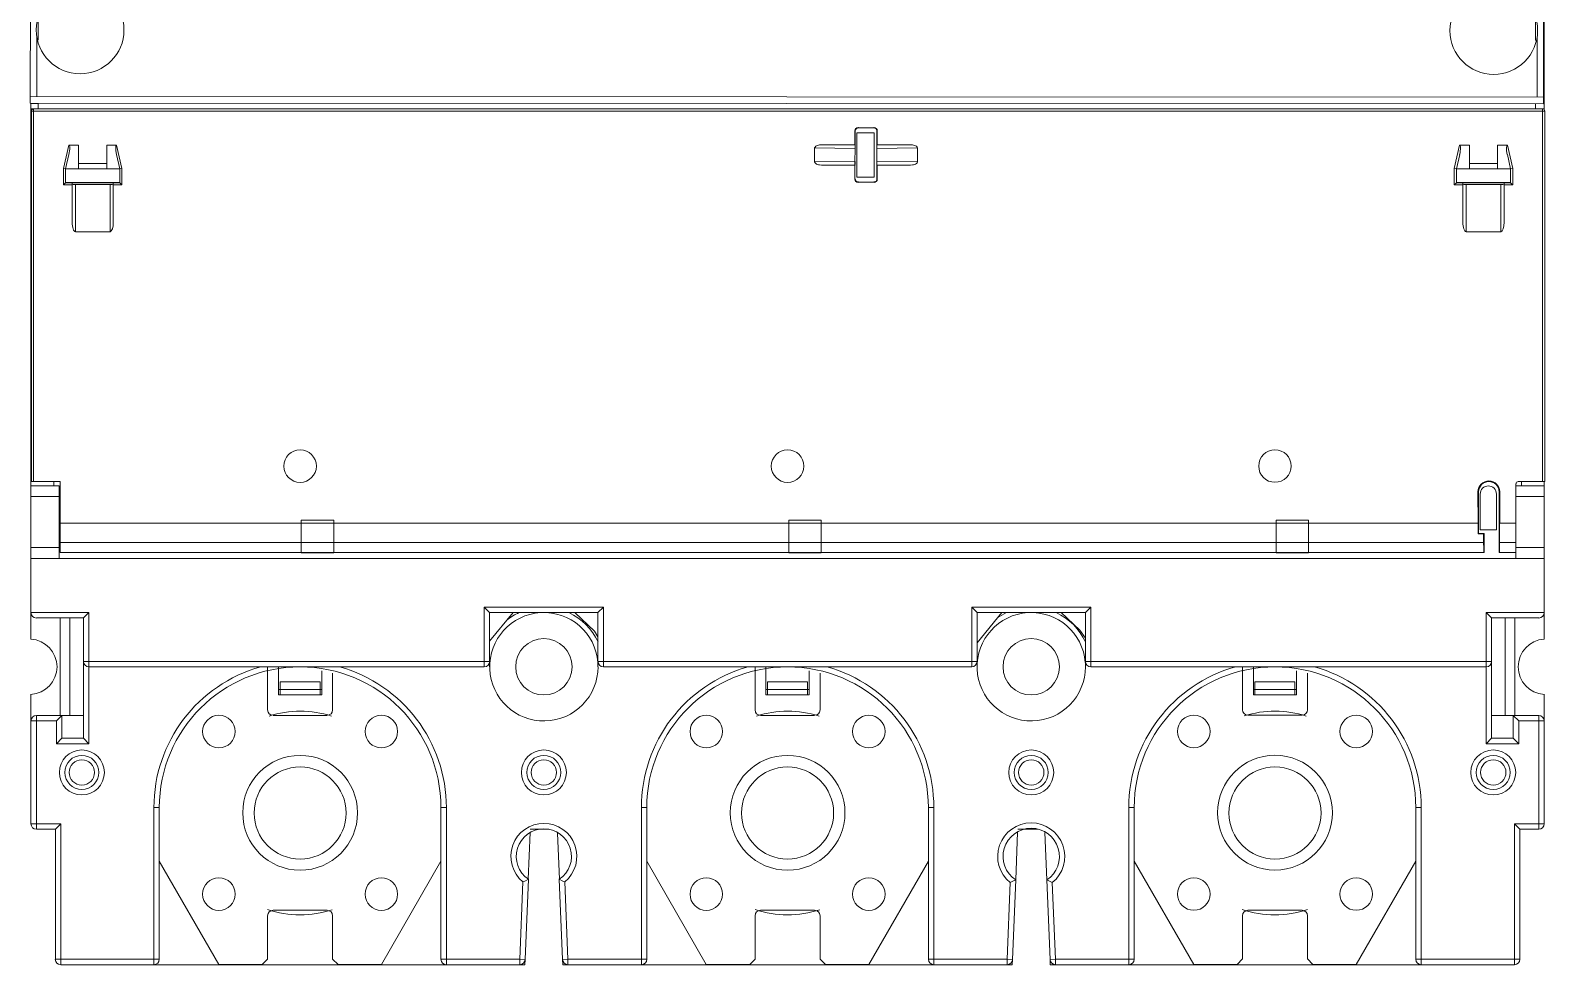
# Model space of a CAD drawing. Header units: millimetres. Extents: x -6000 to 26000, y -6000 to 26000.
# Drawn here: x 125.52 to 144.97, y -4436.06 to -4424.06 of the extents above; entities that cross this region are included whole.
import ezdxf

# ---------------------------------------------------------------- set-up
doc = ezdxf.new("R2010")
doc.units = ezdxf.units.MM
doc.header["$MEASUREMENT"] = 0
doc.layers.add('Чертеж и Рисунок_Ном._пера__7', color=7, linetype='Continuous', lineweight=15)

msp = doc.modelspace()

# ---------------------------------------------------------------- linework, layer by layer
at = {"layer": 'Чертеж и Рисунок_Ном._пера__7', "color": 7, "linetype": 'Continuous', "lineweight": 15}
for p, q in [((125.518, -4424.996), (125.527, -4405.153)), ((144.95, -4425.004), (144.959, -4405.162)), ((144.959, -4425.078), (144.959, -4405.892)), ((125.621, -4424.187), (125.621, -4423.927)), ((144.849, -4423.938), (144.849, -4424.192)), ((125.602, -4424.145), (125.601, -4424.913)), ((144.867, -4424.921), (144.867, -4424.154)), ((125.518, -4424.912), (144.95, -4424.921)), ((125.518, -4424.996), (144.95, -4425.004)), ((125.527, -4431.879), (125.527, -4425)), ((125.527, -4425), (125.621, -4425)), ((125.527, -4425.07), (144.959, -4425.07)), ((125.533, -4429.855), (125.533, -4425.098)), ((144.966, -4425.098), (125.533, -4425.098)), ((125.561, -4425.07), (125.561, -4429.855)), ((125.621, -4425.07), (125.621, -4424.996)), ((144.849, -4425.004), (144.849, -4425.07)), ((144.938, -4429.855), (144.938, -4425.07)), ((144.966, -4425.098), (144.966, -4429.855)), ((136.107, -4425.35), (136.112, -4425.355)), ((136.107, -4425.35), (136.107, -4425.531)), ((136.107, -4425.972), (136.112, -4425.355)), ((136.349, -4425.313), (136.149, -4425.308)), ((136.154, -4425.313), (136.149, -4425.308)), ((136.154, -4425.313), (136.349, -4425.313)), ((136.353, -4425.308), (136.349, -4425.313)), ((136.39, -4425.355), (136.395, -4425.35)), ((136.39, -4425.967), (136.39, -4425.355)), ((136.395, -4425.531), (136.395, -4425.35)), ((126.013, -4425.535), (125.944, -4425.837)), ((126.013, -4425.535), (126.139, -4425.535)), ((126.139, -4425.841), (126.139, -4425.535)), ((126.5, -4425.535), (126.5, -4425.841)), ((126.5, -4425.535), (126.626, -4425.535)), ((126.695, -4425.837), (126.626, -4425.535)), ((135.679, -4425.531), (136.107, -4425.531)), ((136.111, -4425.535), (135.679, -4425.531)), ((136.107, -4425.531), (136.111, -4425.535)), ((136.355, -4425.376), (136.133, -4425.376)), ((136.133, -4425.376), (136.133, -4425.946)), ((136.355, -4425.946), (136.355, -4425.376)), ((136.823, -4425.531), (136.391, -4425.535)), ((136.395, -4425.531), (136.391, -4425.535)), ((136.395, -4425.531), (136.823, -4425.531)), ((143.873, -4425.535), (143.804, -4425.837)), ((143.873, -4425.535), (143.999, -4425.535)), ((143.999, -4425.841), (143.999, -4425.535)), ((144.361, -4425.535), (144.487, -4425.535)), ((144.361, -4425.535), (144.361, -4425.841)), ((144.555, -4425.837), (144.487, -4425.535)), ((125.972, -4425.841), (126.013, -4425.657)), ((126.667, -4425.841), (126.625, -4425.657)), ((135.59, -4425.572), (136.112, -4425.577)), ((135.59, -4425.75), (135.59, -4425.572)), ((136.112, -4425.745), (135.59, -4425.75)), ((136.39, -4425.577), (136.912, -4425.572)), ((136.912, -4425.75), (136.39, -4425.745)), ((136.912, -4425.75), (136.912, -4425.572)), ((143.874, -4425.657), (143.832, -4425.841)), ((144.486, -4425.657), (144.528, -4425.841)), ((125.944, -4426.047), (125.944, -4425.837)), ((125.944, -4425.837), (125.972, -4425.841)), ((125.972, -4426.019), (125.972, -4425.841)), ((126.667, -4425.841), (125.972, -4425.841)), ((126.139, -4425.771), (126.5, -4425.771)), ((126.695, -4425.837), (126.667, -4425.841)), ((126.667, -4426.019), (126.667, -4425.841)), ((126.695, -4425.837), (126.695, -4426.047)), ((135.679, -4425.791), (136.111, -4425.787)), ((135.679, -4425.791), (136.107, -4425.791)), ((136.107, -4425.791), (136.111, -4425.787)), ((136.107, -4425.791), (136.107, -4425.972)), ((136.133, -4425.946), (136.355, -4425.946)), ((136.391, -4425.787), (136.823, -4425.791)), ((136.395, -4425.791), (136.391, -4425.787)), ((136.395, -4425.791), (136.823, -4425.791)), ((136.395, -4425.972), (136.395, -4425.791)), ((143.804, -4425.837), (143.832, -4425.841)), ((143.804, -4426.047), (143.804, -4425.837)), ((143.832, -4425.841), (144.528, -4425.841)), ((143.832, -4425.841), (143.832, -4426.019)), ((143.999, -4425.771), (144.361, -4425.771)), ((144.555, -4425.837), (144.528, -4425.841)), ((144.528, -4425.841), (144.528, -4426.019)), ((144.555, -4425.837), (144.555, -4426.047)), ((125.963, -4426.028), (125.944, -4426.047)), ((126.055, -4426.047), (125.944, -4426.047)), ((125.972, -4426.019), (125.963, -4426.028)), ((126.667, -4426.015), (125.972, -4426.015)), ((125.972, -4426.019), (126.055, -4426.019)), ((126.055, -4426.525), (126.055, -4426.019)), ((126.584, -4426.021), (126.055, -4426.021)), ((126.097, -4426.041), (126.097, -4426.647)), ((126.542, -4426.041), (126.097, -4426.041)), ((126.542, -4426.647), (126.542, -4426.041)), ((126.584, -4426.525), (126.584, -4426.019)), ((126.584, -4426.019), (126.667, -4426.019)), ((126.695, -4426.047), (126.584, -4426.047)), ((126.667, -4426.019), (126.695, -4426.047)), ((136.112, -4425.967), (136.107, -4425.972)), ((136.149, -4426.013), (136.154, -4426.009)), ((136.149, -4426.013), (136.353, -4426.013)), ((136.353, -4426.013), (136.154, -4426.009)), ((136.349, -4426.009), (136.353, -4426.013)), ((136.395, -4425.972), (136.39, -4425.967)), ((143.832, -4426.019), (143.804, -4426.047)), ((143.916, -4426.047), (143.804, -4426.047)), ((143.832, -4426.015), (144.528, -4426.015)), ((143.832, -4426.019), (143.916, -4426.019)), ((143.916, -4426.525), (143.916, -4426.019)), ((143.916, -4426.021), (144.444, -4426.021)), ((144.402, -4426.041), (143.957, -4426.041)), ((143.957, -4426.041), (143.957, -4426.647)), ((144.402, -4426.647), (144.402, -4426.041)), ((144.444, -4426.019), (144.528, -4426.019)), ((144.444, -4426.525), (144.444, -4426.019)), ((144.555, -4426.047), (144.444, -4426.047)), ((144.528, -4426.019), (144.536, -4426.028)), ((144.536, -4426.028), (144.555, -4426.047)), ((126.097, -4426.647), (126.542, -4426.647)), ((143.957, -4426.647), (144.402, -4426.647)), ((125.527, -4429.91), (125.888, -4429.91)), ((125.533, -4429.855), (125.902, -4429.855)), ((125.819, -4429.91), (125.819, -4429.855)), ((125.888, -4430.842), (125.888, -4429.91)), ((125.902, -4430.766), (125.902, -4429.855)), ((144.117, -4429.987), (144.109, -4429.986)), ((144.109, -4429.986), (144.11, -4430.39)), ((144.117, -4429.987), (144.117, -4430.522)), ((144.138, -4430.015), (144.138, -4430.474)), ((144.347, -4430.474), (144.347, -4430.015)), ((144.39, -4429.987), (144.382, -4429.987)), ((144.382, -4429.987), (144.382, -4430.762)), ((144.39, -4429.987), (144.39, -4430.39)), ((144.597, -4430.842), (144.597, -4429.883)), ((144.597, -4429.91), (144.959, -4429.91)), ((144.625, -4429.855), (144.966, -4429.855)), ((144.667, -4429.855), (144.667, -4429.91)), ((144.959, -4431.879), (144.959, -4429.855)), ((125.888, -4430.049), (125.527, -4430.049)), ((144.959, -4430.049), (144.597, -4430.049)), ((144.11, -4430.39), (125.902, -4430.39)), ((129.414, -4430.353), (128.997, -4430.353)), ((128.997, -4430.353), (128.997, -4430.77)), ((129.414, -4430.353), (129.414, -4430.77)), ((135.674, -4430.353), (135.257, -4430.353)), ((135.257, -4430.353), (135.257, -4430.77)), ((135.674, -4430.353), (135.674, -4430.77)), ((141.933, -4430.352), (141.516, -4430.352)), ((141.516, -4430.352), (141.516, -4430.769)), ((141.933, -4430.352), (141.933, -4430.769)), ((144.112, -4430.528), (144.112, -4430.39)), ((144.387, -4430.637), (144.387, -4430.39)), ((144.597, -4430.39), (144.39, -4430.39)), ((125.888, -4430.536), (125.902, -4430.536)), ((144.117, -4430.522), (144.112, -4430.528)), ((144.112, -4430.528), (144.181, -4430.528)), ((144.117, -4430.522), (144.187, -4430.522)), ((144.138, -4430.474), (144.347, -4430.474)), ((144.187, -4430.522), (144.181, -4430.528)), ((144.181, -4430.528), (144.181, -4430.637)), ((144.187, -4430.522), (144.187, -4430.762)), ((125.527, -4430.703), (125.888, -4430.703)), ((125.888, -4430.745), (125.902, -4430.745)), ((144.181, -4430.637), (125.902, -4430.637)), ((144.186, -4430.766), (125.902, -4430.766)), ((129.414, -4430.77), (128.997, -4430.77)), ((135.674, -4430.77), (135.257, -4430.77)), ((141.933, -4430.769), (141.516, -4430.769)), ((144.186, -4430.766), (144.187, -4430.762)), ((144.383, -4430.766), (144.382, -4430.762)), ((144.597, -4430.766), (144.383, -4430.766)), ((144.597, -4430.637), (144.387, -4430.637)), ((144.597, -4430.703), (144.959, -4430.703)), ((144.959, -4430.842), (125.527, -4430.842)), ((125.527, -4431.538), (126.271, -4431.538)), ((126.201, -4431.607), (126.271, -4431.538)), ((126.271, -4431.538), (126.271, -4433.221)), ((131.348, -4431.468), (132.878, -4431.468)), ((131.417, -4431.538), (131.348, -4431.468)), ((131.348, -4432.233), (131.348, -4431.468)), ((132.808, -4431.538), (131.417, -4431.538)), ((131.417, -4431.538), (131.417, -4432.233)), ((131.718, -4431.538), (131.417, -4431.905)), ((132.762, -4431.774), (132.512, -4431.538)), ((132.808, -4431.538), (132.878, -4431.468)), ((132.808, -4432.233), (132.808, -4431.538)), ((132.878, -4431.468), (132.878, -4432.233)), ((137.607, -4431.468), (139.137, -4431.468)), ((137.677, -4431.538), (137.607, -4431.468)), ((137.607, -4432.233), (137.607, -4431.468)), ((139.068, -4431.538), (137.677, -4431.538)), ((137.677, -4431.538), (137.677, -4432.233)), ((137.996, -4431.538), (137.677, -4431.927)), ((138.997, -4431.764), (138.758, -4431.538)), ((139.068, -4431.538), (139.137, -4431.468)), ((139.068, -4432.233), (139.068, -4431.538)), ((139.137, -4431.468), (139.137, -4432.233)), ((144.215, -4431.538), (144.959, -4431.538)), ((144.284, -4431.607), (144.215, -4431.538)), ((144.215, -4433.221), (144.215, -4431.538)), ((126.201, -4431.607), (125.596, -4431.607)), ((125.902, -4431.607), (125.902, -4432.859)), ((126.027, -4431.607), (126.027, -4432.859)), ((126.201, -4433.151), (126.201, -4431.607)), ((132.808, -4431.851), (132.762, -4431.774)), ((139.068, -4431.864), (138.997, -4431.764)), ((144.889, -4431.607), (144.284, -4431.607)), ((144.284, -4431.607), (144.284, -4433.151)), ((144.458, -4431.607), (144.458, -4432.859)), ((144.583, -4431.607), (144.583, -4432.859)), ((126.201, -4432.164), (131.417, -4432.164)), ((132.808, -4432.164), (137.677, -4432.164)), ((139.068, -4432.164), (144.284, -4432.164)), ((131.348, -4432.233), (126.271, -4432.233)), ((128.566, -4432.233), (128.566, -4432.787)), ((128.705, -4432.233), (128.705, -4432.595)), ((129.261, -4432.595), (129.261, -4432.287)), ((129.4, -4432.787), (129.4, -4432.315)), ((137.607, -4432.233), (132.878, -4432.233)), ((134.825, -4432.233), (134.825, -4432.787)), ((134.964, -4432.233), (134.964, -4432.595)), ((135.521, -4432.595), (135.521, -4432.287)), ((135.66, -4432.787), (135.66, -4432.315)), ((144.215, -4432.233), (139.137, -4432.233)), ((141.085, -4432.233), (141.085, -4432.786)), ((141.224, -4432.233), (141.224, -4432.595)), ((141.78, -4432.595), (141.78, -4432.287)), ((141.919, -4432.786), (141.919, -4432.315)), ((128.705, -4432.525), (129.261, -4432.525)), ((129.24, -4432.428), (128.726, -4432.428)), ((128.726, -4432.428), (128.726, -4432.595)), ((129.24, -4432.595), (129.24, -4432.428)), ((134.964, -4432.525), (135.521, -4432.525)), ((135.5, -4432.428), (134.985, -4432.428)), ((134.985, -4432.428), (134.985, -4432.595)), ((135.5, -4432.595), (135.5, -4432.428)), ((141.224, -4432.525), (141.78, -4432.525)), ((141.759, -4432.428), (141.245, -4432.428)), ((141.245, -4432.428), (141.245, -4432.595)), ((141.759, -4432.595), (141.759, -4432.428)), ((125.527, -4434.25), (125.527, -4432.587)), ((128.705, -4432.595), (129.261, -4432.595)), ((134.964, -4432.595), (135.521, -4432.595)), ((141.224, -4432.595), (141.78, -4432.595)), ((144.959, -4432.587), (144.959, -4434.25)), ((125.853, -4432.929), (125.527, -4432.929)), ((125.596, -4432.859), (126.201, -4432.859)), ((125.596, -4432.859), (125.596, -4434.32)), ((125.923, -4432.859), (125.853, -4432.929)), ((125.853, -4433.221), (125.853, -4432.929)), ((125.923, -4432.859), (125.923, -4433.151)), ((128.635, -4432.857), (129.331, -4432.857)), ((134.895, -4432.857), (135.59, -4432.857)), ((141.154, -4432.856), (141.85, -4432.856)), ((144.284, -4432.859), (144.889, -4432.859)), ((144.562, -4432.859), (144.632, -4432.929)), ((144.562, -4433.151), (144.562, -4432.859)), ((144.959, -4432.929), (144.632, -4432.929)), ((144.632, -4432.929), (144.632, -4433.221)), ((144.889, -4434.32), (144.889, -4432.859)), ((125.923, -4433.151), (125.853, -4433.221)), ((126.271, -4433.221), (125.853, -4433.221)), ((125.923, -4433.151), (126.201, -4433.151)), ((126.201, -4433.151), (126.271, -4433.221)), ((144.284, -4433.151), (144.215, -4433.221)), ((144.632, -4433.221), (144.215, -4433.221)), ((144.284, -4433.151), (144.562, -4433.151)), ((144.562, -4433.151), (144.632, -4433.221)), ((127.175, -4434.042), (127.105, -4434.042)), ((127.105, -4436.059), (127.105, -4434.042)), ((127.175, -4434.042), (127.175, -4435.989)), ((130.861, -4434.042), (130.791, -4434.042)), ((130.791, -4435.989), (130.791, -4434.042)), ((130.861, -4434.042), (130.861, -4436.059)), ((133.434, -4434.042), (133.365, -4434.042)), ((133.365, -4436.059), (133.365, -4434.042)), ((133.434, -4434.042), (133.434, -4435.989)), ((137.121, -4434.042), (137.051, -4434.042)), ((137.051, -4435.989), (137.051, -4434.042)), ((137.121, -4434.042), (137.121, -4436.059)), ((139.694, -4434.042), (139.624, -4434.042)), ((139.624, -4436.059), (139.624, -4434.042)), ((139.694, -4434.042), (139.694, -4435.989)), ((143.38, -4434.042), (143.31, -4434.042)), ((143.31, -4435.989), (143.31, -4434.042)), ((143.38, -4434.042), (143.38, -4436.059)), ((125.527, -4434.25), (125.909, -4434.25)), ((125.84, -4434.32), (125.909, -4434.25)), ((125.909, -4434.25), (125.909, -4436.059)), ((144.576, -4434.25), (144.959, -4434.25)), ((144.646, -4434.32), (144.576, -4434.25)), ((144.576, -4436.059), (144.576, -4434.25)), ((125.84, -4434.32), (125.596, -4434.32)), ((125.84, -4435.989), (125.84, -4434.32)), ((131.937, -4434.363), (131.913, -4434.962)), ((131.939, -4434.32), (132.176, -4434.32)), ((132.312, -4434.962), (132.289, -4434.368)), ((138.197, -4434.355), (138.173, -4434.97)), ((138.199, -4434.32), (138.459, -4434.32)), ((138.572, -4434.97), (138.548, -4434.36)), ((144.889, -4434.32), (144.646, -4434.32)), ((144.646, -4434.32), (144.646, -4435.989)), ((127.94, -4436.056), (127.175, -4434.731)), ((130.791, -4434.731), (130.026, -4436.056)), ((134.199, -4436.056), (133.434, -4434.731)), ((137.051, -4434.731), (136.286, -4436.056)), ((140.459, -4436.055), (139.694, -4434.73)), ((143.31, -4434.73), (142.545, -4436.055)), ((131.844, -4434.996), (131.803, -4435.989)), ((131.915, -4434.962), (131.872, -4435.992)), ((132.354, -4435.992), (132.311, -4434.962)), ((132.423, -4435.989), (132.382, -4434.996)), ((138.103, -4435.004), (138.062, -4435.989)), ((138.174, -4434.97), (138.132, -4435.992)), ((138.613, -4435.992), (138.571, -4434.97)), ((138.683, -4435.989), (138.642, -4435.004)), ((128.566, -4435.43), (128.566, -4435.986)), ((129.331, -4435.36), (128.635, -4435.36)), ((129.4, -4435.986), (129.4, -4435.43)), ((134.825, -4435.43), (134.825, -4435.986)), ((135.59, -4435.36), (134.895, -4435.36)), ((135.66, -4435.986), (135.66, -4435.43)), ((141.085, -4435.429), (141.085, -4435.985)), ((141.85, -4435.359), (141.154, -4435.359)), ((141.919, -4435.985), (141.919, -4435.429)), ((125.84, -4435.989), (127.175, -4435.989)), ((125.909, -4436.059), (131.869, -4436.059)), ((127.94, -4436.056), (128.496, -4436.056)), ((128.566, -4435.986), (128.496, -4436.056)), ((129.47, -4436.056), (129.4, -4435.986)), ((130.026, -4436.056), (129.47, -4436.056)), ((130.791, -4435.989), (131.803, -4435.989)), ((131.803, -4435.989), (131.872, -4435.992)), ((131.803, -4436.059), (131.803, -4435.989)), ((131.872, -4435.992), (131.869, -4436.059)), ((132.354, -4435.992), (132.423, -4435.989)), ((132.356, -4436.059), (132.354, -4435.992)), ((132.356, -4436.059), (138.129, -4436.059)), ((132.423, -4435.989), (133.434, -4435.989)), ((132.423, -4436.059), (132.423, -4435.989)), ((134.199, -4436.056), (134.756, -4436.056)), ((134.825, -4435.986), (134.756, -4436.056)), ((135.73, -4436.056), (135.66, -4435.986)), ((136.286, -4436.056), (135.73, -4436.056)), ((137.051, -4435.989), (138.062, -4435.989)), ((138.062, -4435.989), (138.132, -4435.992)), ((138.062, -4436.059), (138.062, -4435.989)), ((138.132, -4435.992), (138.129, -4436.059)), ((138.613, -4435.992), (138.683, -4435.989)), ((138.616, -4436.059), (138.613, -4435.992)), ((138.616, -4436.059), (144.576, -4436.059)), ((138.683, -4435.989), (139.694, -4435.989)), ((138.683, -4435.989), (138.683, -4436.059)), ((140.459, -4436.055), (141.015, -4436.055)), ((141.085, -4435.985), (141.015, -4436.055)), ((141.989, -4436.055), (141.919, -4435.985)), ((142.545, -4436.055), (141.989, -4436.055)), ((143.31, -4435.989), (144.646, -4435.989))]:
    msp.add_line(p, q, dxfattribs=at)
at = {"layer": 'Чертеж и Рисунок_Ном._пера__7', "color": 7, "linetype": 'Continuous', "lineweight": 15, "flags": 128}
for points in [[(135.679, -4425.531), (135.653, -4425.533), (135.64, -4425.535), (135.627, -4425.539), (135.615, -4425.544), (135.604, -4425.55), (135.595, -4425.56), (135.59, -4425.572)], [(136.111, -4425.535), (136.112, -4425.547), (136.112, -4425.56), (136.112, -4425.577)], [(136.39, -4425.577), (136.39, -4425.56), (136.39, -4425.547), (136.391, -4425.536)], [(136.823, -4425.531), (136.849, -4425.533), (136.862, -4425.535), (136.875, -4425.539), (136.887, -4425.544), (136.898, -4425.55), (136.908, -4425.56), (136.912, -4425.572)], [(135.679, -4425.791), (135.653, -4425.789), (135.64, -4425.787), (135.627, -4425.783), (135.615, -4425.778), (135.604, -4425.771), (135.595, -4425.762), (135.59, -4425.75)], [(136.112, -4425.745), (136.112, -4425.762), (136.112, -4425.775), (136.111, -4425.786)], [(136.391, -4425.787), (136.39, -4425.775), (136.39, -4425.762), (136.39, -4425.745)], [(136.823, -4425.791), (136.849, -4425.789), (136.862, -4425.787), (136.875, -4425.783), (136.887, -4425.778), (136.898, -4425.771), (136.908, -4425.762), (136.912, -4425.75)], [(144.181, -4430.637), (144.181, -4430.662), (144.182, -4430.686), (144.182, -4430.709), (144.183, -4430.728), (144.183, -4430.744), (144.184, -4430.756)], [(144.387, -4430.637), (144.387, -4430.662), (144.387, -4430.686), (144.386, -4430.709), (144.386, -4430.728), (144.385, -4430.744), (144.384, -4430.756)], [(131.844, -4434.996), (131.87, -4434.984), (131.915, -4434.962)], [(132.382, -4434.996), (132.356, -4434.984), (132.311, -4434.962)], [(138.103, -4435.004), (138.129, -4434.992), (138.174, -4434.97)], [(138.642, -4435.004), (138.616, -4434.992), (138.571, -4434.97)]]:
    msp.add_lwpolyline(points, dxfattribs=at)
at = {"layer": 'Чертеж и Рисунок_Ном._пера__7', "color": 7, "linetype": 'Continuous', "lineweight": 15}
for centre, radius in [((126.158, -4424.057), 0.563), ((144.311, -4424.065), 0.563), ((128.983, -4429.657), 0.209), ((135.243, -4429.657), 0.209), ((141.502, -4429.656), 0.209), ((132.113, -4432.233), 0.362), ((138.372, -4432.233), 0.362), ((127.94, -4433.065), 0.209), ((130.026, -4433.065), 0.209), ((134.199, -4433.065), 0.209), ((136.286, -4433.065), 0.209), ((140.459, -4433.064), 0.209), ((142.545, -4433.064), 0.209), ((126.18, -4433.59), 0.289), ((132.113, -4433.59), 0.289), ((138.372, -4433.59), 0.289), ((144.305, -4433.59), 0.289), ((126.18, -4433.59), 0.219), ((126.18, -4433.59), 0.163), ((128.983, -4434.108), 0.737), ((128.983, -4434.111), 0.591), ((132.113, -4433.59), 0.219), ((132.113, -4433.59), 0.163), ((135.243, -4434.108), 0.737), ((135.243, -4434.111), 0.591), ((138.372, -4433.59), 0.219), ((138.372, -4433.59), 0.163), ((141.502, -4434.107), 0.737), ((141.502, -4434.111), 0.591), ((144.305, -4433.59), 0.219), ((144.305, -4433.59), 0.163), ((127.94, -4435.152), 0.209), ((130.026, -4435.152), 0.209), ((134.199, -4435.152), 0.209), ((136.286, -4435.152), 0.209), ((140.459, -4435.151), 0.209), ((142.545, -4435.151), 0.209)]:
    msp.add_circle(centre, radius, dxfattribs=at)
for centre, radius, start, end in [((125.561, -4425.098), 0.0278, 90, 180), ((144.938, -4425.098), 0.0278, 0, 90), ((136.149, -4425.35), 0.0417, 89.9963, 180.0057), ((136.154, -4425.355), 0.0417, 90, 179.9972), ((136.349, -4425.355), 0.0417, 0, 89.9972), ((136.353, -4425.35), 0.0417, 359.9963, 90.0057), ((136.149, -4425.972), 0.0417, 179.9963, 270.0057), ((136.154, -4425.967), 0.0417, 180, 269.9972), ((136.349, -4425.967), 0.0417, 270, 359.9972), ((136.353, -4425.972), 0.0417, 269.9963, 0.0057), ((144.249, -4429.987), 0.14, 0, 179.6887), ((144.249, -4429.987), 0.132, 0, 180), ((144.242, -4430.015), 0.104, 0, 180), ((144.625, -4429.883), 0.0278, 90, 180), ((125.596, -4431.538), 0.0696, 180, 270), ((132.113, -4432.233), 0.696, 4.6219, 0), ((132.113, -4432.233), 0.765, 114.62, 128.0734), ((132.113, -4432.233), 0.765, 24.62, 65.38), ((138.372, -4432.233), 0.696, 4.6219, 0), ((138.372, -4432.233), 0.765, 114.62, 124.8509), ((138.372, -4432.233), 0.765, 24.62, 65.38), ((144.889, -4431.538), 0.0696, 270, 0), ((125.506, -4432.233), 0.355, 273.3723, 86.6277), ((144.98, -4432.233), 0.355, 93.3723, 266.6277), ((126.271, -4432.164), 0.0695, 180, 270), ((131.348, -4432.164), 0.0696, 270, 0), ((132.878, -4432.164), 0.0696, 180, 270), ((137.607, -4432.164), 0.0695, 270, 0), ((139.137, -4432.164), 0.0695, 180, 270), ((144.215, -4432.164), 0.0695, 270, 0), ((128.983, -4434.042), 1.878, 105.6425, 180), ((128.983, -4434.042), 1.808, 0, 180), ((128.983, -4434.042), 1.878, 0, 74.3575), ((135.243, -4434.042), 1.878, 105.6425, 180), ((135.243, -4434.042), 1.808, 0, 180), ((135.243, -4434.042), 1.878, 0, 74.3575), ((141.502, -4434.042), 1.878, 105.6425, 180), ((141.502, -4434.042), 1.808, 0, 180), ((141.502, -4434.042), 1.878, 0, 74.3575), ((125.596, -4432.929), 0.0696, 90, 180), ((128.635, -4432.787), 0.0696, 180, 270), ((128.983, -4434.111), 1.308, 72.0375, 107.7663), ((129.331, -4432.787), 0.0695, 270, 0), ((134.895, -4432.787), 0.0696, 180, 270), ((135.243, -4434.111), 1.308, 72.0375, 107.7663), ((135.59, -4432.787), 0.0696, 270, 0), ((141.154, -4432.786), 0.0696, 180, 270), ((141.502, -4434.111), 1.308, 72.1553, 107.6466), ((141.85, -4432.786), 0.0696, 270, 0), ((144.889, -4432.929), 0.0696, 0, 90), ((125.596, -4434.25), 0.0696, 180, 270), ((132.113, -4434.668), 0.424, 309.3886, 230.6123), ((138.372, -4434.668), 0.431, 308.6402, 231.3609), ((138.372, -4434.668), 0.362, 303.2352, 236.7648), ((144.889, -4434.25), 0.0696, 270, 0), ((132.113, -4434.668), 0.355, 303.9745, 236.0255), ((128.983, -4434.111), 1.308, 251.3966, 288.4181), ((128.635, -4435.43), 0.0696, 90, 180), ((129.331, -4435.43), 0.0695, 0, 90), ((134.895, -4435.43), 0.0696, 90, 180), ((135.243, -4434.111), 1.308, 251.3966, 288.4181), ((135.59, -4435.43), 0.0696, 0, 90), ((141.502, -4434.111), 1.308, 251.2792, 288.5375), ((141.154, -4435.429), 0.0696, 90, 180), ((141.85, -4435.429), 0.0696, 0, 90), ((125.909, -4435.989), 0.0696, 180, 270), ((127.105, -4435.989), 0.0696, 270, 0), ((130.861, -4435.989), 0.0695, 180, 270), ((131.803, -4435.989), 0.0695, 270, 357.6399), ((132.423, -4435.989), 0.0695, 182.3601, 270), ((133.365, -4435.989), 0.0696, 270, 0), ((137.121, -4435.989), 0.0696, 180, 270), ((138.062, -4435.989), 0.0696, 270, 357.6218), ((138.683, -4435.989), 0.0696, 182.3782, 270), ((139.624, -4435.989), 0.0696, 270, 0), ((143.38, -4435.989), 0.0696, 180, 270), ((144.576, -4435.989), 0.0695, 270, 0)]:
    msp.add_arc(centre, radius, start, end, dxfattribs=at)
for centre, major_axis, ratio, start_param, end_param in [((125.985, -4425.657), (0.029, 0.122), 0.221031, 4.765302, 6.336099), ((126.654, -4425.657), (-0.029, 0.122), 0.221031, 6.230272, 7.801068), ((143.845, -4425.657), (0.029, 0.122), 0.221031, 4.765302, 6.336099), ((144.514, -4425.657), (-0.029, 0.122), 0.221031, 6.230272, 7.801068), ((126.097, -4426.037), (0.0417, 0), 0.09023, 3.141593, 4.712389), ((126.542, -4426.037), (0.0417, 0), 0.09023, 4.712389, 6.161485), ((143.957, -4426.037), (0.0417, 0), 0.09023, 3.141593, 4.712389), ((144.402, -4426.037), (0.0417, 0), 0.09023, 4.712389, 6.161485), ((126.097, -4426.525), (0, 0.122), 0.34202, 1.570796, 3.141593), ((126.542, -4426.525), (0, 0.122), 0.34202, 3.141593, 4.712389), ((143.957, -4426.525), (0, 0.122), 0.34202, 1.570796, 3.141593), ((144.402, -4426.525), (0, 0.122), 0.34202, 3.141593, 4.712389)]:
    msp.add_ellipse(centre, major_axis=major_axis, ratio=ratio, start_param=start_param, end_param=end_param, dxfattribs=at)

doc.saveas('drawing.dxf')
